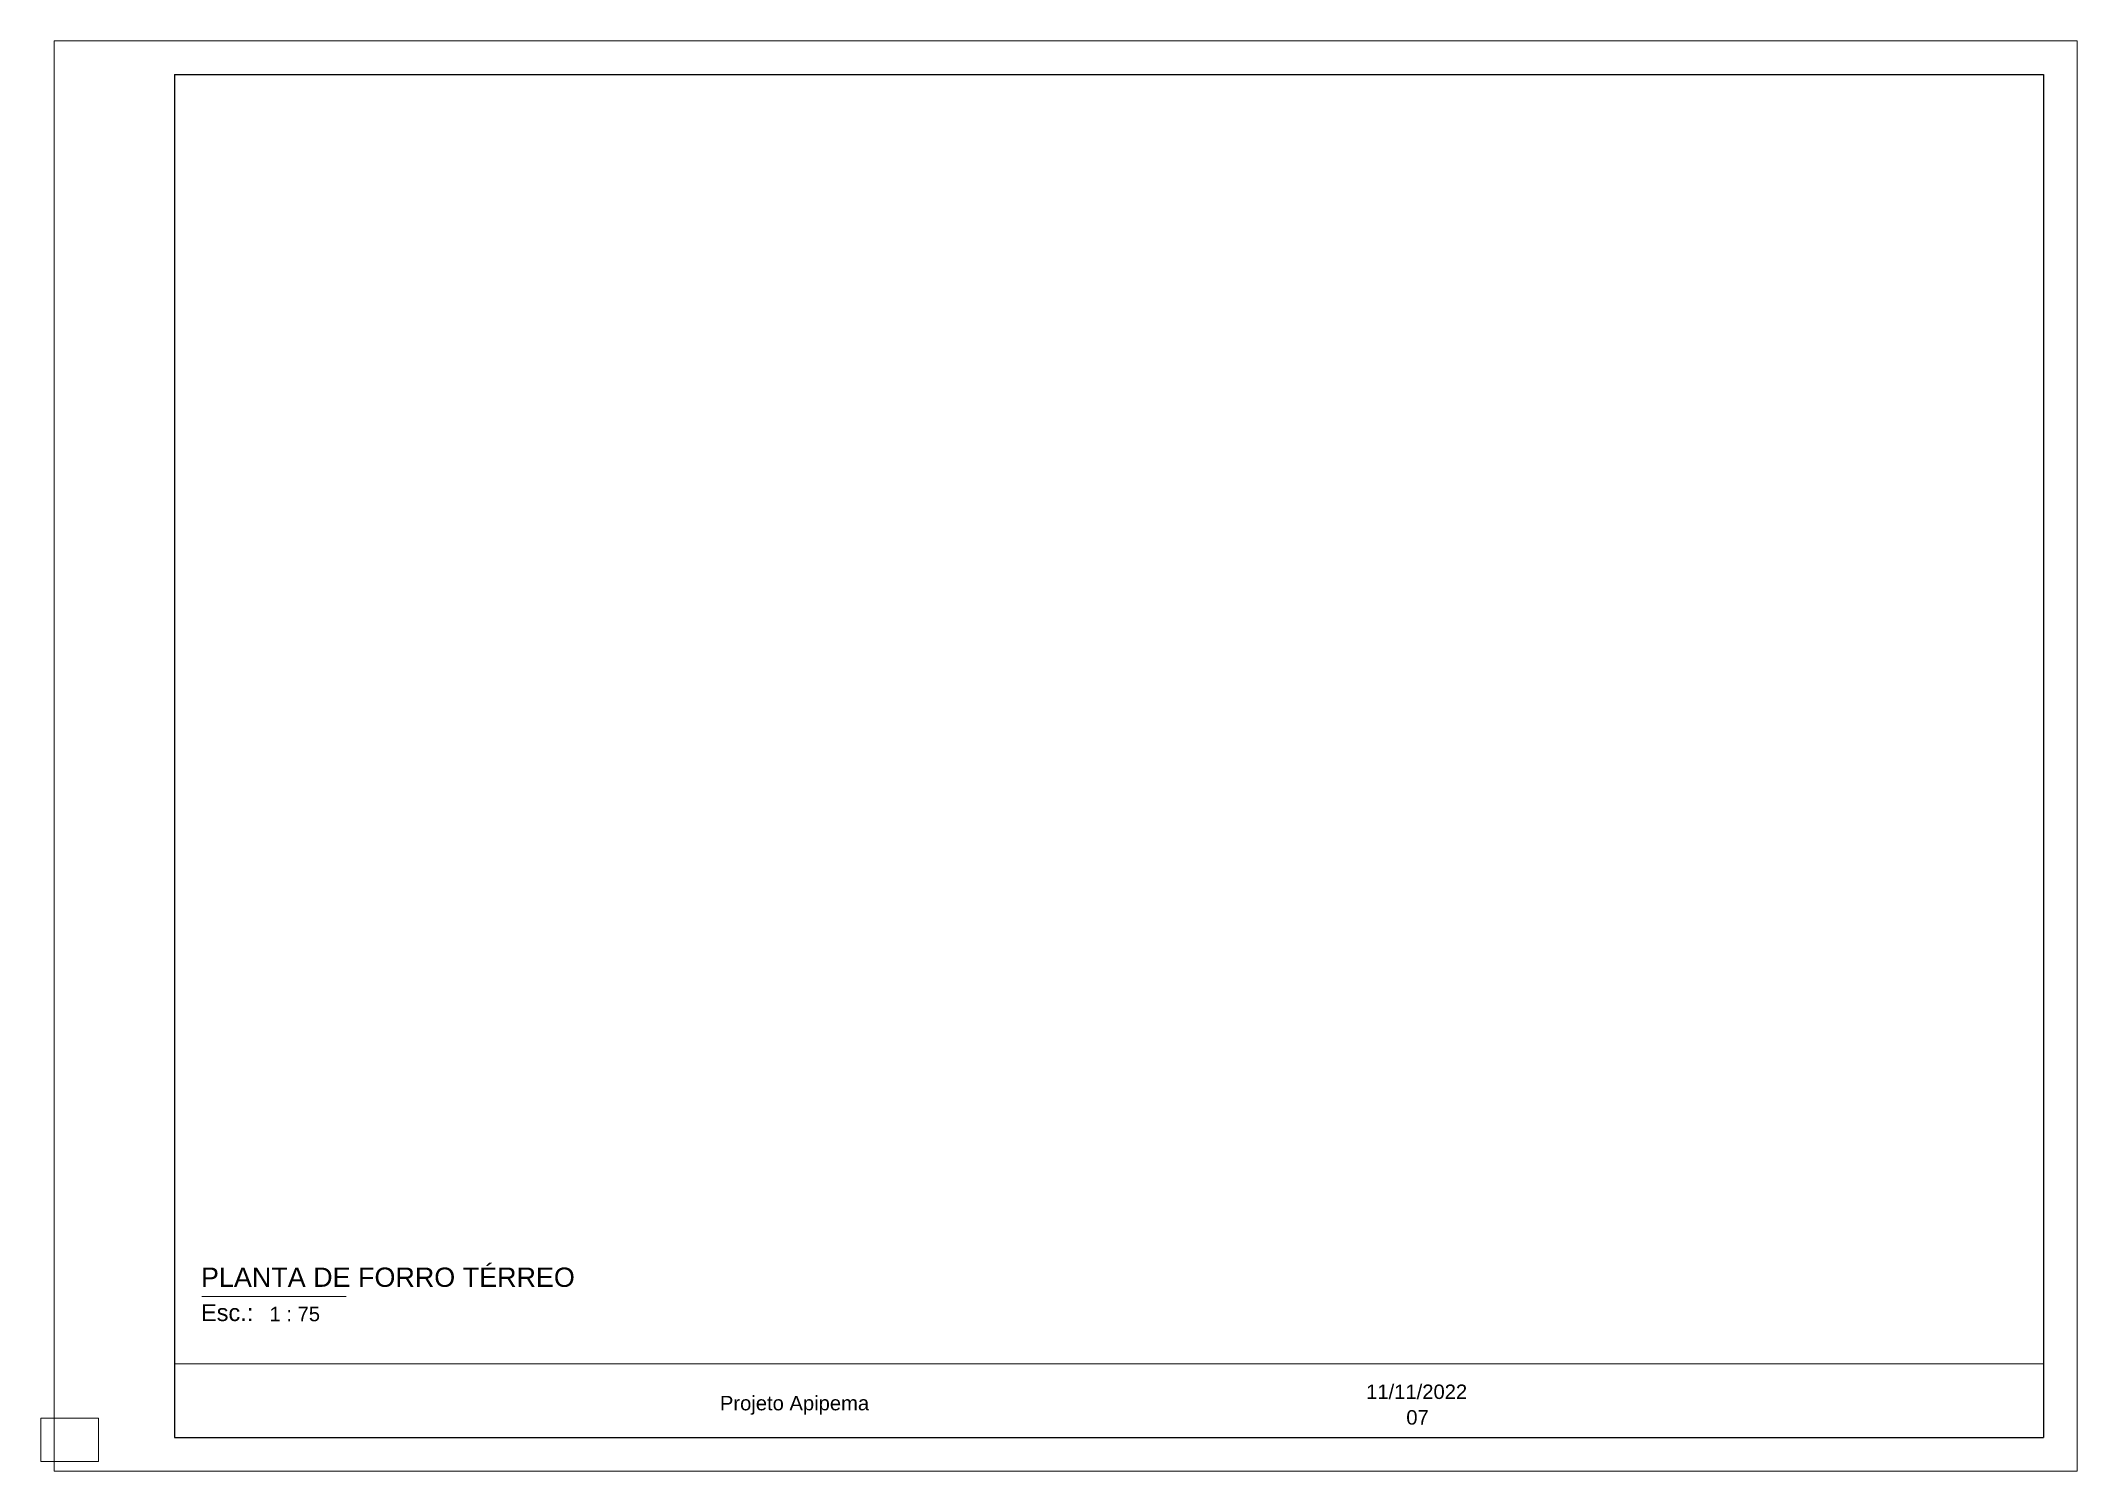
# Paper-space layout 'Layout1' of a CAD drawing. Header units: millimetres. Extents: x 0 to 423, y -2 to 295.
import ezdxf

# ---------------------------------------------------------------- set-up
doc = ezdxf.new("R2010")
doc.units = ezdxf.units.MM
for name, color, linetype, lineweight in [('G-ANNO-TTLB', 6, 'Continuous', 9), ('G-ANNO-TTLB-MEDM', 33, 'Continuous', 25), ('G-ANNO-TTLB-THIN', 151, 'Continuous', 9)]:
    doc.layers.add(name, color=color, linetype=linetype, lineweight=lineweight)
doc.styles.add('Arial_2', font='arial.ttf', dxfattribs={"height": 3})
doc.styles.add('Arial_3', font='arial.ttf', dxfattribs={"height": 3.5})
doc.styles.add('Arial_4', font='arial.ttf', dxfattribs={"height": 4})
picture_1 = doc.add_image_def('image1.png', size_in_pixel=(4961, 196))

# ---------------------------------------------------------------- blocks, each defined once
blk = doc.blocks.new('CRT_A3 métrico Paisagem - CRT_A3 métrico Paisagem-1077155-PLANTA DE FORRO TÉRREO')
at = {"layer": 'G-ANNO-TTLB-MEDM'}
for p, q in [((27.79, 288), (27.79, 5)), ((27.79, 288), (415.79, 288)), ((415.79, 288), (415.79, 5)), ((27.79, 5), (415.79, 5))]:
    blk.add_line(p, q, dxfattribs=at)
at = {"layer": 'G-ANNO-TTLB-THIN'}
for p, q in [((2.79, 295), (2.79, -2)), ((422.79, 295), (2.79, 295)), ((422.79, -2), (422.79, 295)), ((2.79, -2), (422.79, -2))]:
    blk.add_line(p, q, dxfattribs=at)
at = {"layer": 'G-ANNO-TTLB'}
image = blk.add_image(picture_1, insert=(27.79, 5), size_in_units=(388.02, 15.33), dxfattribs=at)
image.dxf.flags = 7
blk = doc.blocks.new('Viewport - Título Horizontal-913277-PLANTA DE FORRO TÉRREO')
at = {"layer": 'G-ANNO-TTLB'}
blk.add_line((4.19, 0.19), (34.19, 0.19), dxfattribs=at)
at = {"layer": 'G-ANNO-TTLB', "insert": (4.03, -1.42), "char_height": 3.5, "width": 13.4683, "attachment_point": 1, "style": 'Arial_3'}
blk.add_mtext('Esc.:', dxfattribs=at)

psp = doc.layouts.get("Layout1")

# ---------------------------------------------------------------- block references
at = {"layer": 'G-ANNO-TTLB'}
for name, p in [('CRT_A3 métrico Paisagem - CRT_A3 métrico Paisagem-1077155-PLANTA DE FORRO TÉRREO', (0, 0)), ('Viewport - Título Horizontal-913277-PLANTA DE FORRO TÉRREO', (29.24, 34.11))]:
    psp.add_blockref(name, p, dxfattribs=at)

# ---------------------------------------------------------------- texts
at = {"layer": 'G-ANNO-TTLB', "attachment_point": 1}
for s, insert, char_height, width, style in [('PLANTA DE FORRO TÉRREO', (33.27, 40.29), 4, 94.6793, 'Arial_4'), ('1 : 75', (47.5, 32.15), 3, 12.9873, 'Arial_2'), ('Projeto Apipema', (141, 13.65), 3, 38.4008, 'Arial_2'), ('11/11/2022', (275.16, 16.01), 3, 25.9747, 'Arial_2'), ('07', (283.5, 10.69), 3, 5.7721, 'Arial_2')]:
    psp.add_mtext(s, dxfattribs=dict(at, insert=insert, char_height=char_height, width=width, style=style))

# ---------------------------------------------------------------- viewports
at = {"layer": '0'}
psp.add_viewport(center=(6, 4.5), size=(12, 9), view_center_point=(6, 4.5), view_height=12, dxfattribs=at)

doc.saveas('drawing.dxf')
